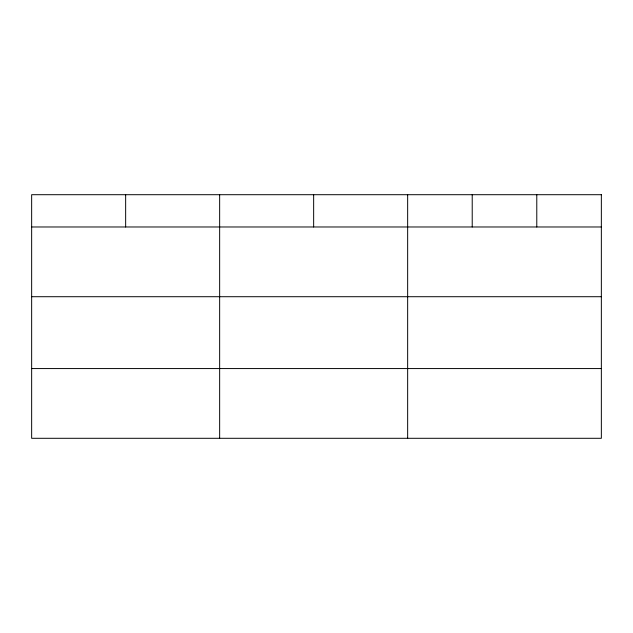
<?xml version="1.0" encoding="UTF-8"?>
<svg xmlns="http://www.w3.org/2000/svg" width="633" height="633" viewBox="0 0 633 633"><rect width="100%" height="100%" fill="white"/><g stroke="black" fill="none" stroke-linecap="round" stroke-linejoin="round"><path stroke-width="0.95" d="M31.65 226.978L601.35 226.978M31.65 296.711L601.35 296.711M31.65 368.564L601.35 368.564M536.784 194.703L536.784 226.978M472.218 194.703L472.218 226.978M407.652 194.703L407.652 438.297M313.651 194.703L313.651 226.978M219.651 194.703L219.651 438.297M125.651 194.703L125.651 226.978M601.35 194.703L31.65 194.703L31.65 438.297L601.35 438.297L601.35 194.703"/></g></svg>
